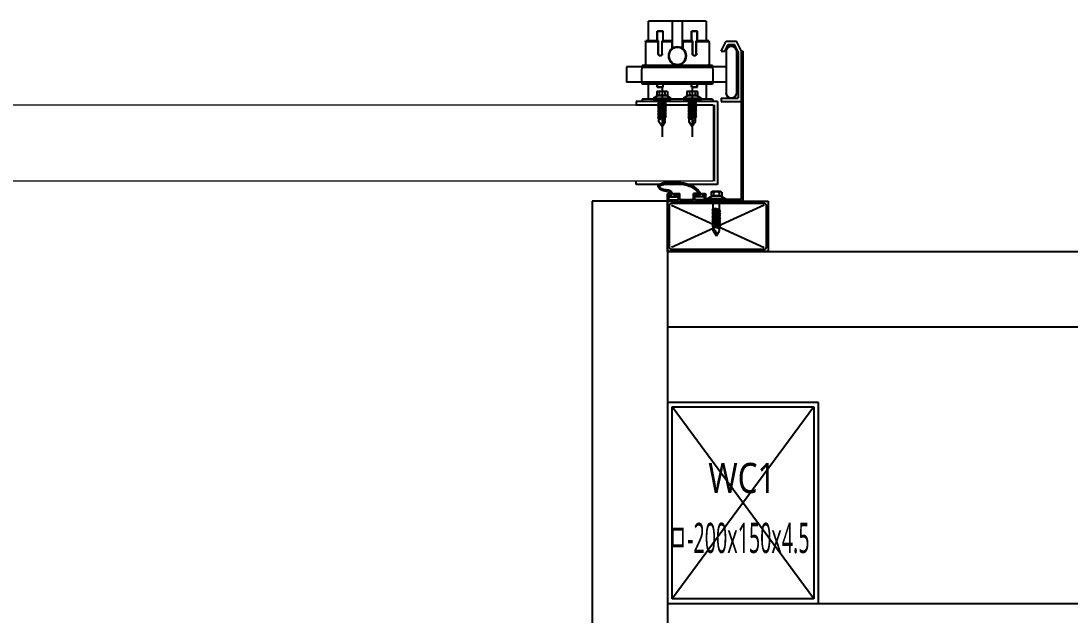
# Model space of a CAD drawing. Header units: millimetres. Extents: x -26983 to 60590, y 825 to 42375.
# Drawn here: x 57932.92 to 57953.31, y 17689.31 to 17700.87 of the extents above; entities that cross this region are included whole.
import ezdxf
from ezdxf.enums import TextEntityAlignment as Align

# ---------------------------------------------------------------- set-up
doc = ezdxf.new("R2010")
doc.units = ezdxf.units.MM
doc.header["$LTSCALE"] = 100
doc.header["$MEASUREMENT"] = 0
doc.header["$PDSIZE"] = -10
doc.layers.get('0').update_dxf_attribs({"linetype": 'CONTINUOUS'})
doc.layers.get('Defpoints').update_dxf_attribs({"color": 171, "linetype": 'CONTINUOUS'})
for name, color, linetype in [('ELE9', 9, 'CONTINUOUS'), ('FIN(패널-T75 글라스울)', 6, 'CONTINUOUS'), ('h COLUMN', 252, 'CONTINUOUS'), ('OVERHEAD DOOR - 1', 4, 'CONTINUOUS'), ('OVERHEAD DOOR - ETC', 252, 'CONTINUOUS'), ('WC', 2, 'CONTINUOUS')]:
    doc.layers.add(name, color=color, linetype=linetype)
doc.styles.add('TE', font='malgun_0.ttf')

# ---------------------------------------------------------------- blocks, each defined once
blk = doc.blocks.new('*U206')
at = {"color": 0, "linetype": 'ByBlock'}
for p, q in [((100, 75), (-100, 75)), ((-100, 75), (-100, -75)), ((100, -75), (100, 75)), ((-95.5, 70.5), (95.5, 70.5)), ((-95.5, -70.5), (-95.5, 70.5)), ((95.5, 70.5), (95.5, -70.5)), ((95.5, -70.5), (-95.5, -70.5)), ((-100, -75), (100, -75))]:
    blk.add_line(p, q, dxfattribs=at)
at = {"layer": 'Defpoints'}
blk.add_point((0, 0), dxfattribs=at)
blk = doc.blocks.new('WC1')
at = {"layer": 'h COLUMN', "ltscale": 0.1}
for p, q in [((70.5, -95.5), (-70.5, 95.5)), ((70.5, 95.5), (-70.5, -95.5))]:
    blk.add_line(p, q, dxfattribs=at)
at = {"layer": 'h COLUMN', "ltscale": 0.1, "rotation": 90}
blk.add_blockref('*U206', (0, 0), dxfattribs=at)
at = {"layer": 'Defpoints', "style": 'TE'}
for s, width, p in [('WC1', 0.8, (-34.4, 24.8)), ('ㅁ-200x150x4.5', 0.5, (-74.3, -34.8))]:
    blk.add_text(s, height=30, dxfattribs=dict(at, width=width)).set_placement(p, align=Align.MIDDLE_LEFT)
blk = doc.blocks.new('지하2층 WC1 2 배치')
at = {"layer": 'WC'}
blk.add_blockref('WC1', (122500, -77700), dxfattribs=at)
blk = doc.blocks.new('A$Ca9da7916')
at = {"layer": 'OVERHEAD DOOR - ETC'}
h = blk.add_hatch(color=256, dxfattribs=at)
h.dxf.hatch_style = 1
edge = h.paths.add_edge_path()
edge.add_line((708.3, 6727.3), (708.3, 6729.3))
edge.add_spline(control_points=[(708.3, 6729.3), (708.8, 6729), (709.4, 6728.7), (709.8, 6728.3)], knot_values=[0, 0, 0, 0, 1.802776, 1.802776, 1.802776, 1.802776], degree=3, periodic=0)
edge.add_line((709.8, 6728.3), (710, 6728))
edge.add_line((710, 6728), (710.7, 6727.6))
edge.add_line((710.7, 6727.6), (711.1, 6726.7))
edge.add_line((711.1, 6726.7), (711.5, 6725.4))
edge.add_spline(control_points=[(711.5, 6725.4), (712, 6721.2), (712.6, 6716.3), (718.5, 6715.3), (720, 6719.6), (721.2, 6724.2), (721.6, 6732), (720.8, 6737.6), (720.2, 6741.1)], knot_values=[0, 0, 0, 0, 10.510022, 12.30215, 15.888405, 21.408051, 27.790202, 38.523805, 38.523805, 38.523805, 38.523805], degree=3, periodic=0)
edge.add_spline(control_points=[(720.2, 6741.1), (720.2, 6741.1), (719.6, 6744.3), (717.2, 6751.9), (711.5, 6756.9), (708.3, 6759.7)], knot_values=[81.368069, 81.368069, 81.368069, 81.368069, 81.427954, 91.382666, 103.911951, 103.911951, 103.911951, 103.911951], degree=3, periodic=0)
edge.add_line((708.3, 6759.7), (708.3, 6760.3))
edge.add_line((708.3, 6760.3), (706.3, 6760.3))
edge.add_line((706.3, 6760.3), (706.3, 6752.3))
edge.add_line((706.3, 6752.3), (708.3, 6752.3))
edge.add_line((708.3, 6752.3), (708.3, 6757.7))
edge.add_spline(control_points=[(708.3, 6757.7), (708.7, 6757.4), (709.1, 6757), (709.4, 6756.7)], knot_values=[101.110526, 101.110526, 101.110526, 101.110526, 102.614786, 102.614786, 102.614786, 102.614786], degree=3, periodic=0)
edge.add_line((709.4, 6756.7), (709.8, 6756.7))
edge.add_line((709.8, 6756.7), (709.8, 6756.4))
edge.add_spline(control_points=[(709.8, 6756.4), (709.9, 6756.3), (710, 6756.2), (711.3, 6755), (712.4, 6753.9), (713.9, 6752.1), (714.4, 6751.5), (715.2, 6750.3), (715.6, 6749.6), (716.8, 6747.4), (717.5, 6745.6), (718.3, 6742.9), (718.5, 6742), (718.7, 6741), (718.7, 6740.9), (718.8, 6740.8)], knot_values=[81.408921, 81.408921, 81.408921, 81.408921, 81.846453, 81.846453, 86.724969, 86.724969, 89.164228, 89.164228, 91.603486, 91.603486, 97.394899, 97.394899, 100.290605, 100.290605, 100.605478, 100.605478, 100.605478, 100.605478], degree=3, periodic=0)
edge.add_spline(control_points=[(718.8, 6740.8), (718.9, 6740), (719.1, 6739.3), (719.4, 6737.3), (719.5, 6736.1), (719.6, 6734.3), (719.7, 6733.7), (719.7, 6733.1)], knot_values=[72.981686, 72.981686, 72.981686, 72.981686, 75.56252, 75.56252, 79.405214, 79.405214, 81.408921, 81.408921, 81.408921, 81.408921], degree=3, periodic=0)
edge.add_spline(control_points=[(719.7, 6733.1), (719.8, 6732.3), (719.8, 6731.5), (719.9, 6730.6), (719.9, 6730.5), (719.9, 6730.4)], knot_values=[24.457688, 24.457688, 24.457688, 24.457688, 26.980257, 26.980257, 27.239597, 27.239597, 27.239597, 27.239597], degree=3, periodic=0)
edge.add_spline(control_points=[(719.9, 6730.4), (719.9, 6729.5), (719.9, 6728.6), (719.8, 6726.7), (719.7, 6725.7), (719.4, 6723.7), (719.2, 6722.8), (718.9, 6721.3), (718.7, 6720.8), (718.5, 6720), (718.4, 6719.8), (718.3, 6719.2), (718.2, 6719), (718, 6718.4), (717.9, 6718.2), (717.7, 6717.7), (717.6, 6717.5), (717.4, 6717.3), (717.3, 6717.2), (717.3, 6717.2), (717.3, 6717.2), (717.2, 6717.1), (717.2, 6717.1), (717.2, 6717.1), (717.1, 6717.1), (716.8, 6717.2), (716.7, 6717.2), (716.4, 6717.3), (716.3, 6717.3), (716, 6717.5), (715.9, 6717.6), (715.6, 6717.9), (715.4, 6718.2), (714.5, 6718.5), (714.4, 6719.1), (714, 6719.9), (713.6, 6720.6), (713.5, 6721.6), (713.4, 6722.2), (712.9, 6726)], knot_values=[0, 0, 0, 0, 2.699013, 2.699013, 5.918469, 5.918469, 9.137924, 9.137924, 10.747652, 10.747652, 11.552515, 11.552515, 12.357379, 12.357379, 13.187027, 13.187027, 14.016674, 14.016674, 14.846322, 14.846322, 15.271824, 15.271824, 15.697327, 15.697327, 16.368626, 16.368626, 17.039926, 17.039926, 17.711225, 17.711225, 18.939482, 18.939482, 20.167739, 20.167739, 21.883718, 21.883718, 23.599698, 23.599698, 24.457688, 24.457688, 24.457688, 24.457688], degree=3, periodic=0)
edge.add_spline(control_points=[(712.9, 6726), (712.8, 6726.5), (712.6, 6727.1), (712.1, 6728), (711.8, 6728.3), (711.4, 6728.8), (711.3, 6729), (711, 6729.3), (710.8, 6729.4), (710.3, 6729.8), (710, 6730), (709.5, 6730.3), (709.3, 6730.5), (708.3, 6731.3)], knot_values=[0, 0, 0, 0, 1.654202, 1.654202, 2.776859, 2.776859, 3.338188, 3.338188, 3.899517, 3.899517, 4.888564, 4.888564, 5.545615, 5.545615, 5.545615, 5.545615], degree=3, periodic=0)
edge.add_line((708.3, 6731.3), (708.3, 6735.3))
edge.add_line((708.3, 6735.3), (706.3, 6735.3))
edge.add_line((706.3, 6735.3), (706.3, 6727.3))
edge.add_line((706.3, 6727.3), (708.3, 6727.3))
at = {"layer": 'FIN(패널-T75 글라스울)'}
for p, q in [((302, 6725), (302, 7675)), ((577, 6725), (577, 7675)), ((652, 6725), (652, 7675)), ((702, 6725), (227, 6725)), ((702, 6725), (702, 6650)), ((702, 6650), (227, 6650))]:
    blk.add_line(p, q, dxfattribs=at)
at = {"layer": 'OVERHEAD DOOR - 1', "lineweight": 0}
for p, q in [((722, 6770.4), (722, 4229.6)), ((798, 6770.4), (722, 6770.4)), ((798, 4229.6), (798, 6770.4))]:
    blk.add_line(p, q, dxfattribs=at)
at = {"layer": 'OVERHEAD DOOR - ETC'}
for p, q in [((702, 6825), (652, 6825)), ((652, 6825), (652, 6725)), ((654, 6821), (654, 6729)), ((698, 6823), (656, 6823)), ((698, 6729), (656, 6821)), ((698, 6821), (656, 6729)), ((700, 6729), (700, 6821)), ((702, 6725), (702, 6825)), ((702, 6752), (702, 6800)), ((702, 6800), (851.2, 6800)), ((703.6, 6798.4), (851.2, 6798.4)), ((703.6, 6798.4), (703.6, 6761.5)), ((851.2, 6798.4), (766.9, 6798.4)), ((801.2, 6778.4), (801.2, 6798.4)), ((851.2, 6798.4), (851.2, 6800)), ((851.2, 6798.4), (861.2, 6793.4)), ((804.4, 6778.4), (804.4, 6795.2)), ((850.4, 6795.2), (804.4, 6795.2)), ((851.2, 6793.4), (809.5, 6793.4)), ((850.4, 6795.2), (858, 6791.4)), ((858, 6785.4), (858, 6791.4)), ((861.2, 6783.4), (861.2, 6793.4)), ((667.6, 6773.5), (672.4, 6776.7)), ((672.4, 6776.7), (675.8, 6776.7)), ((674.4, 6776.7), (676.2, 6772.4)), ((675.8, 6777.7), (675, 6776.7)), ((675.4, 6776.7), (675.8, 6777.7)), ((675.8, 6777.7), (679.2, 6769.4)), ((675.8, 6777.7), (679.2, 6769.4)), ((675.8, 6776.7), (675.8, 6777.7)), ((675.8, 6777.7), (676.6, 6776.7)), ((678.4, 6770.4), (675.8, 6776.7)), ((676.6, 6776.7), (677.7, 6776.7)), ((676.6, 6776.7), (679.2, 6770.4)), ((677.7, 6777.7), (676.9, 6776.7)), ((677.3, 6776.7), (677.7, 6777.7)), ((677.7, 6777.7), (681.1, 6769.4)), ((677.7, 6777.7), (681.1, 6769.4)), ((677.7, 6776.7), (677.7, 6777.7)), ((677.7, 6777.7), (678.5, 6776.7)), ((680.3, 6770.4), (677.7, 6776.7)), ((678.5, 6776.7), (679.5, 6776.7)), ((678.5, 6776.7), (681.1, 6770.4)), ((679.5, 6777.7), (678.7, 6776.7)), ((679.1, 6776.7), (679.5, 6777.7)), ((679.5, 6777.7), (682.9, 6769.4)), ((679.5, 6777.7), (682.9, 6769.4)), ((679.5, 6776.7), (679.5, 6777.7)), ((679.5, 6777.7), (680.3, 6776.7)), ((682.1, 6770.4), (679.5, 6776.7)), ((680.3, 6776.7), (681.3, 6776.7)), ((680.3, 6776.7), (682.9, 6770.4)), ((681.3, 6777.7), (680.5, 6776.7)), ((680.9, 6776.7), (681.3, 6777.7)), ((681.3, 6777.7), (684.7, 6769.4)), ((681.3, 6777.7), (684.7, 6769.4)), ((681.3, 6776.7), (681.3, 6777.7)), ((681.3, 6777.7), (682.1, 6776.7)), ((683.9, 6770.4), (681.3, 6776.7)), ((682.1, 6776.7), (683.2, 6776.7)), ((682.1, 6776.7), (684.7, 6770.4)), ((683.2, 6777.7), (682.4, 6776.7)), ((682.8, 6776.7), (683.2, 6777.7)), ((683.2, 6777.7), (686.6, 6769.4)), ((683.2, 6777.7), (686.6, 6769.4)), ((683.2, 6776.7), (683.2, 6777.7)), ((683.2, 6777.7), (684, 6776.7)), ((685.8, 6770.4), (683.2, 6776.7)), ((684, 6776.7), (685, 6776.7)), ((684, 6776.7), (686.6, 6770.4)), ((685, 6777.7), (684.2, 6776.7)), ((684.6, 6776.7), (685, 6777.7)), ((685, 6777.7), (688.4, 6769.4)), ((685, 6777.7), (688.4, 6769.4)), ((685, 6776.7), (685, 6777.7)), ((685, 6777.7), (685.8, 6776.7)), ((687.6, 6770.4), (685, 6776.7)), ((685.8, 6776.7), (686.8, 6776.7)), ((685.8, 6776.7), (688.4, 6770.4)), ((686.8, 6777.7), (686, 6776.7)), ((686.4, 6776.7), (686.8, 6777.7)), ((686.8, 6777.7), (690.2, 6769.4)), ((686.8, 6777.7), (690.2, 6769.4)), ((686.8, 6776.7), (686.8, 6777.7)), ((686.8, 6777.7), (687.6, 6776.7)), ((689.4, 6770.4), (686.8, 6776.7)), ((687.6, 6776.7), (688.7, 6776.7)), ((687.6, 6776.7), (690.2, 6770.4)), ((688.7, 6777.7), (687.9, 6776.7)), ((688.3, 6776.7), (688.7, 6777.7)), ((688.7, 6777.7), (692.1, 6769.4)), ((688.7, 6777.7), (692.1, 6769.4)), ((688.7, 6776.7), (688.7, 6777.7)), ((688.7, 6777.7), (689.5, 6776.7)), ((691.3, 6770.4), (688.7, 6776.7)), ((689.5, 6776.7), (690.5, 6776.7)), ((689.5, 6776.7), (692.1, 6770.4)), ((690.5, 6777.7), (689.7, 6776.7)), ((690.1, 6776.7), (690.5, 6777.7)), ((690.5, 6777.7), (693.9, 6769.4)), ((690.5, 6777.7), (693.9, 6769.4)), ((690.5, 6776.7), (690.5, 6777.7)), ((690.5, 6777.7), (691.3, 6776.7)), ((693.1, 6770.4), (690.5, 6776.7)), ((691.3, 6776.7), (692.3, 6776.7)), ((691.3, 6776.7), (693.9, 6770.4)), ((692.3, 6777.7), (691.5, 6776.7)), ((691.9, 6776.7), (692.3, 6777.7)), ((692.3, 6777.7), (694.7, 6771.7)), ((692.3, 6776.7), (692.3, 6777.7)), ((692.3, 6777.7), (693.1, 6776.7)), ((694.7, 6770.9), (692.3, 6776.7)), ((693.1, 6776.7), (702, 6776.7)), ((693.1, 6776.7), (694.7, 6772.8)), ((704.4, 6782.5), (703.6, 6782.5)), ((703.6, 6782.5), (703.6, 6764.5)), ((704.4, 6764.5), (704.4, 6782.5)), ((707.4, 6777.8), (704.4, 6782.5)), ((704.4, 6782.5), (704.4, 6764.5)), ((707.4, 6778.8), (707.4, 6768.3)), ((711.1, 6778.8), (707.4, 6778.8)), ((707.4, 6769.2), (707.4, 6777.8)), ((711.6, 6777.6), (711.6, 6769.4)), ((804.4, 6778.4), (801.2, 6778.4)), ((851.2, 6783.4), (809.5, 6783.4)), ((820.5, 6783.4), (820.5, 6773.6)), ((820.5, 6782.1), (820.5, 6769.4)), ((835.5, 6783.4), (835.5, 6773.6)), ((835.5, 6782.1), (835.5, 6769.4)), ((851.2, 6782), (858, 6785.4)), ((851.2, 6778.4), (861.2, 6783.4)), ((851.2, 6778.4), (851.2, 6782)), ((672.4, 6770.4), (667.6, 6773.5)), ((672.5, 6772.8), (667.6, 6773.5)), ((672.4, 6770.4), (676.6, 6770.4)), ((675, 6770.4), (672.5, 6772.8)), ((676.2, 6772.4), (675, 6770.4)), ((676.2, 6772.4), (677.4, 6769.4)), ((676.2, 6772.4), (677.4, 6769.4)), ((676.2, 6771.4), (676.2, 6772.4)), ((676.2, 6772.4), (677, 6771.4)), ((676.6, 6770.4), (676.2, 6771.4)), ((677.4, 6769.4), (676.6, 6770.4)), ((677, 6771.4), (677.4, 6770.4)), ((677.4, 6770.4), (678.4, 6770.4)), ((677.4, 6770.4), (677.4, 6769.4)), ((677.8, 6770.4), (677.4, 6769.4)), ((677.4, 6769.4), (678.2, 6770.4)), ((679.2, 6769.4), (678.4, 6770.4)), ((679.2, 6770.4), (680.3, 6770.4)), ((679.6, 6770.4), (679.2, 6769.4)), ((679.2, 6769.4), (680, 6770.4)), ((679.2, 6770.4), (679.2, 6769.4)), ((681.1, 6769.4), (680.3, 6770.4)), ((681.1, 6770.4), (682.1, 6770.4)), ((681.5, 6770.4), (681.1, 6769.4)), ((681.1, 6769.4), (681.9, 6770.4)), ((681.1, 6770.4), (681.1, 6769.4)), ((682.9, 6769.4), (682.1, 6770.4)), ((682.9, 6770.4), (683.9, 6770.4)), ((682.9, 6770.4), (682.9, 6769.4)), ((683.3, 6770.4), (682.9, 6769.4)), ((682.9, 6769.4), (683.7, 6770.4)), ((684.7, 6769.4), (683.9, 6770.4)), ((684.7, 6770.4), (685.8, 6770.4)), ((685.1, 6770.4), (684.7, 6769.4)), ((684.7, 6769.4), (685.5, 6770.4)), ((684.7, 6770.4), (684.7, 6769.4)), ((686.6, 6769.4), (685.8, 6770.4)), ((686.6, 6770.4), (687.6, 6770.4)), ((687, 6770.4), (686.6, 6769.4)), ((686.6, 6769.4), (687.4, 6770.4)), ((686.6, 6770.4), (686.6, 6769.4)), ((688.4, 6769.4), (687.6, 6770.4)), ((688.4, 6770.4), (689.4, 6770.4)), ((688.8, 6770.4), (688.4, 6769.4)), ((688.4, 6769.4), (689.2, 6770.4)), ((688.4, 6770.4), (688.4, 6769.4)), ((690.2, 6769.4), (689.4, 6770.4)), ((690.2, 6770.4), (691.3, 6770.4)), ((690.6, 6770.4), (690.2, 6769.4)), ((690.2, 6769.4), (691, 6770.4)), ((690.2, 6770.4), (690.2, 6769.4)), ((692.1, 6769.4), (691.3, 6770.4)), ((692.1, 6770.4), (693.1, 6770.4)), ((692.5, 6770.4), (692.1, 6769.4)), ((692.1, 6769.4), (692.9, 6770.4)), ((692.1, 6770.4), (692.1, 6769.4)), ((693.9, 6769.4), (693.1, 6770.4)), ((693.9, 6770.4), (702, 6770.4)), ((694.3, 6770.4), (693.9, 6769.4)), ((693.9, 6769.4), (694.7, 6770.4)), ((693.9, 6770.4), (693.9, 6769.4)), ((704.4, 6764.5), (707.4, 6769.2)), ((711.1, 6776.2), (707.4, 6776.2)), ((711.1, 6770.8), (707.4, 6770.8)), ((711.1, 6768.3), (707.4, 6768.3)), ((801.2, 6774.6), (718.8, 6774.6)), ((718.8, 6774.6), (718.8, 6693.8)), ((798, 6771.4), (722, 6771.4)), ((798, 6693.8), (798, 6770.4)), ((801.2, 6774.6), (801.2, 6693.8)), ((801.2, 6769.8), (801.2, 6699.8)), ((803.5, 6769.8), (801.2, 6769.8)), ((803.5, 6769.8), (803.5, 6699.8)), ((818.5, 6769.8), (818.5, 6699.8)), ((820.5, 6769.8), (820.5, 6699.8)), ((820.5, 6769.4), (820.5, 6699.8)), ((835, 6769.8), (835, 6699.8)), ((835.5, 6769.4), (835.5, 6699.8)), ((837, 6769.8), (837, 6699.8)), ((860.5, 6766.5), (838.4, 6766.5)), ((860.5, 6766.5), (860.5, 6753.6)), ((860.5, 6766.5), (861.5, 6766)), ((702, 6763), (708.8, 6763)), ((702, 6763), (702, 6762.6)), ((703.6, 6761.5), (702, 6761.5)), ((702, 6726.6), (702, 6761.4)), ((703.3, 6761.7), (708.3, 6761.7)), ((703.3, 6761.7), (703.3, 6752.1)), ((703.6, 6764.5), (704.4, 6764.5)), ((706.3, 6760.3), (706.3, 6752.3)), ((706.3, 6760.3), (708.3, 6760.3)), ((708.3, 6760.3), (706.3, 6760.3)), ((706.3, 6760.3), (706.3, 6752.3)), ((708.3, 6760.3), (706.3, 6760.3)), ((706.3, 6760.3), (706.3, 6752.3)), ((708.3, 6759.7), (708.3, 6761.7)), ((708.3, 6759.7), (708.3, 6760.3)), ((708.3, 6759.7), (708.3, 6760.3)), ((708.3, 6759.7), (708.3, 6760.3)), ((708.3, 6759.7), (709.8, 6759.7)), ((708.3, 6752.3), (708.3, 6757.7)), ((708.3, 6752.3), (708.3, 6757.7)), ((708.3, 6752.3), (708.3, 6757.7)), ((708.3, 6756.7), (708.3, 6752.1)), ((708.3, 6756.7), (709.8, 6756.7)), ((709.4, 6756.7), (709.8, 6756.7)), ((709.4, 6756.7), (709.8, 6756.7)), ((709.8, 6759.7), (709.8, 6762)), ((709.8, 6756.7), (709.8, 6750.8)), ((709.8, 6756.7), (709.8, 6756.4)), ((709.8, 6756.7), (709.8, 6756.4)), ((803.5, 6763.5), (804.5, 6763.5)), ((803.5, 6740.6), (803.5, 6758.6)), ((803.5, 6758.6), (804.3, 6758.6)), ((804.3, 6740.6), (804.3, 6758.6)), ((804.3, 6758.6), (807.3, 6753.9)), ((804.3, 6758.6), (804.3, 6740.6)), ((818.5, 6763.5), (804.5, 6763.5)), ((837, 6759.1), (837.4, 6765.7)), ((837.1, 6763.5), (837, 6763.5)), ((861.5, 6766), (861.5, 6753.6)), ((881.2, 6763.5), (861.5, 6763.5)), ((881.2, 6763.5), (881.2, 6706)), ((703.3, 6752.1), (708.3, 6752.1)), ((703.3, 6749.8), (703.3, 6744.5)), ((704.3, 6750.8), (709.8, 6750.8)), ((706.3, 6752.3), (708.3, 6752.3)), ((706.3, 6752.3), (708.3, 6752.3)), ((706.3, 6752.3), (708.3, 6752.3)), ((816.5, 6749.6), (766.1, 6749.6)), ((781.1, 6752.7), (776.3, 6749.6)), ((781.3, 6750.3), (776.3, 6749.6)), ((776.3, 6749.6), (781.1, 6746.4)), ((781.1, 6752.7), (785.4, 6752.7)), ((781.1, 6746.4), (784.6, 6746.4)), ((783.8, 6752.7), (781.3, 6750.3)), ((783.2, 6746.4), (785, 6750.7)), ((785, 6750.7), (783.8, 6752.7)), ((784.6, 6745.4), (783.8, 6746.4)), ((784.2, 6746.4), (784.6, 6745.4)), ((784.6, 6745.4), (788, 6753.7)), ((784.6, 6745.4), (788, 6753.7)), ((787.2, 6752.7), (784.6, 6746.4)), ((784.6, 6746.4), (784.6, 6745.4)), ((784.6, 6745.4), (785.4, 6746.4)), ((785, 6750.7), (786.2, 6753.7)), ((785, 6750.7), (786.2, 6753.7)), ((785.4, 6752.7), (785, 6751.7)), ((785, 6751.7), (785, 6750.7)), ((785, 6750.7), (785.8, 6751.7)), ((786.2, 6753.7), (785.4, 6752.7)), ((785.4, 6746.4), (788, 6752.7)), ((785.4, 6746.4), (786.4, 6746.4)), ((786.4, 6745.4), (785.6, 6746.4)), ((785.8, 6751.7), (786.2, 6752.7)), ((786, 6746.4), (786.4, 6745.4)), ((786.6, 6752.7), (786.2, 6753.7)), ((786.2, 6753.7), (787, 6752.7)), ((786.2, 6752.7), (786.2, 6753.7)), ((786.2, 6752.7), (787.2, 6752.7)), ((786.4, 6745.4), (789.9, 6753.7)), ((786.4, 6745.4), (789.9, 6753.7)), ((789.1, 6752.7), (786.4, 6746.4)), ((786.4, 6746.4), (786.4, 6745.4)), ((786.4, 6745.4), (787.2, 6746.4)), ((788, 6753.7), (787.2, 6752.7)), ((787.2, 6746.4), (789.9, 6752.7)), ((787.2, 6746.4), (788.3, 6746.4)), ((788.3, 6745.4), (787.5, 6746.4)), ((787.9, 6746.4), (788.3, 6745.4)), ((788.4, 6752.7), (788, 6753.7)), ((788, 6753.7), (788.8, 6752.7)), ((788, 6752.7), (788, 6753.7)), ((788, 6752.7), (789.1, 6752.7)), ((788.3, 6745.4), (791.7, 6753.7)), ((788.3, 6745.4), (791.7, 6753.7)), ((790.9, 6752.7), (788.3, 6746.4)), ((788.3, 6746.4), (788.3, 6745.4)), ((788.3, 6745.4), (789.1, 6746.4)), ((789.9, 6753.7), (789.1, 6752.7)), ((789.1, 6746.4), (791.7, 6752.7)), ((789.1, 6746.4), (790.1, 6746.4)), ((790.1, 6745.4), (789.3, 6746.4)), ((789.7, 6746.4), (790.1, 6745.4)), ((790.3, 6752.7), (789.9, 6753.7)), ((789.9, 6753.7), (790.7, 6752.7)), ((789.9, 6752.7), (789.9, 6753.7)), ((789.9, 6752.7), (790.9, 6752.7)), ((790.1, 6745.4), (793.5, 6753.7)), ((790.1, 6745.4), (793.5, 6753.7)), ((792.7, 6752.7), (790.1, 6746.4)), ((790.1, 6746.4), (790.1, 6745.4)), ((790.1, 6745.4), (790.9, 6746.4)), ((791.7, 6753.7), (790.9, 6752.7)), ((790.9, 6746.4), (793.5, 6752.7)), ((790.9, 6746.4), (791.9, 6746.4)), ((791.9, 6745.4), (791.1, 6746.4)), ((791.5, 6746.4), (791.9, 6745.4)), ((792.1, 6752.7), (791.7, 6753.7)), ((791.7, 6753.7), (792.5, 6752.7)), ((791.7, 6752.7), (791.7, 6753.7)), ((791.7, 6752.7), (792.7, 6752.7)), ((791.9, 6745.4), (795.4, 6753.7)), ((791.9, 6745.4), (795.4, 6753.7)), ((794.6, 6752.7), (791.9, 6746.4)), ((791.9, 6746.4), (791.9, 6745.4)), ((791.9, 6745.4), (792.7, 6746.4)), ((793.5, 6753.7), (792.7, 6752.7)), ((792.7, 6746.4), (795.4, 6752.7)), ((792.7, 6746.4), (793.8, 6746.4)), ((793.8, 6745.4), (793, 6746.4)), ((793.4, 6746.4), (793.8, 6745.4)), ((793.9, 6752.7), (793.5, 6753.7)), ((793.5, 6753.7), (794.3, 6752.7)), ((793.5, 6752.7), (793.5, 6753.7)), ((793.5, 6752.7), (794.6, 6752.7)), ((793.8, 6745.4), (797.2, 6753.7)), ((793.8, 6745.4), (797.2, 6753.7)), ((796.4, 6752.7), (793.8, 6746.4)), ((793.8, 6746.4), (793.8, 6745.4)), ((793.8, 6745.4), (794.6, 6746.4)), ((795.4, 6753.7), (794.6, 6752.7)), ((794.6, 6746.4), (797.2, 6752.7)), ((794.6, 6746.4), (795.6, 6746.4)), ((795.6, 6745.4), (794.8, 6746.4)), ((795.2, 6746.4), (795.6, 6745.4)), ((795.8, 6752.7), (795.4, 6753.7)), ((795.4, 6753.7), (796.2, 6752.7)), ((795.4, 6752.7), (795.4, 6753.7)), ((795.4, 6752.7), (796.4, 6752.7)), ((795.6, 6745.4), (799, 6753.7)), ((795.6, 6745.4), (799, 6753.7)), ((798.2, 6752.7), (795.6, 6746.4)), ((795.6, 6746.4), (795.6, 6745.4)), ((795.6, 6745.4), (796.4, 6746.4)), ((797.2, 6753.7), (796.4, 6752.7)), ((796.4, 6746.4), (799, 6752.7)), ((796.4, 6746.4), (797.4, 6746.4)), ((797.4, 6745.4), (796.6, 6746.4)), ((797, 6746.4), (797.4, 6745.4)), ((797.6, 6752.7), (797.2, 6753.7)), ((797.2, 6753.7), (798, 6752.7)), ((797.2, 6752.7), (797.2, 6753.7)), ((797.2, 6752.7), (798.2, 6752.7)), ((797.4, 6745.4), (800.9, 6753.7)), ((797.4, 6745.4), (800.9, 6753.7)), ((800, 6752.7), (797.4, 6746.4)), ((797.4, 6746.4), (797.4, 6745.4)), ((797.4, 6745.4), (798.2, 6746.4)), ((799, 6753.7), (798.2, 6752.7)), ((798.2, 6746.4), (800.9, 6752.7)), ((798.2, 6746.4), (799.3, 6746.4)), ((799.3, 6745.4), (798.5, 6746.4)), ((798.9, 6746.4), (799.3, 6745.4)), ((799.4, 6752.7), (799, 6753.7)), ((799, 6753.7), (799.8, 6752.7)), ((799, 6752.7), (799, 6753.7)), ((799, 6752.7), (800, 6752.7)), ((799.3, 6745.4), (802.7, 6753.7)), ((799.3, 6745.4), (802.7, 6753.7)), ((801.9, 6752.7), (799.3, 6746.4)), ((799.3, 6746.4), (799.3, 6745.4)), ((799.3, 6745.4), (800.1, 6746.4)), ((800.9, 6753.7), (800, 6752.7)), ((800.1, 6746.4), (802.7, 6752.7)), ((800.1, 6746.4), (801.1, 6746.4)), ((801.1, 6745.4), (800.3, 6746.4)), ((800.7, 6746.4), (801.1, 6745.4)), ((801.3, 6752.7), (800.9, 6753.7)), ((800.9, 6753.7), (801.7, 6752.7)), ((800.9, 6752.7), (800.9, 6753.7)), ((800.9, 6752.7), (801.9, 6752.7)), ((803.5, 6752.2), (801.1, 6746.4)), ((801.1, 6745.4), (803.5, 6751.3)), ((801.1, 6746.4), (801.1, 6745.4)), ((801.1, 6745.4), (801.9, 6746.4)), ((802.7, 6753.7), (801.9, 6752.7)), ((801.9, 6746.4), (803.5, 6750.2)), ((801.9, 6746.4), (803.5, 6746.4)), ((803.1, 6752.7), (802.7, 6753.7)), ((802.7, 6753.7), (803.5, 6752.7)), ((802.7, 6752.7), (802.7, 6753.7)), ((802.7, 6752.7), (803.5, 6752.7)), ((807.3, 6745.3), (804.3, 6740.6)), ((811, 6754.8), (807.3, 6754.8)), ((807.3, 6744.3), (807.3, 6754.8)), ((807.3, 6753.9), (807.3, 6745.3)), ((811, 6752.3), (807.3, 6752.3)), ((811, 6746.8), (807.3, 6746.8)), ((811.5, 6745.5), (811.5, 6753.6)), ((815.5, 6748.8), (815.5, 6754.8)), ((815.5, 6754.8), (818.5, 6754.8)), ((815.5, 6748.8), (818.5, 6748.8)), ((815.8, 6749), (815.8, 6754.5)), ((815.8, 6754.5), (818.5, 6754.5)), ((815.8, 6749), (818.5, 6749)), ((848.5, 6753.8), (861.5, 6753.8)), ((848.5, 6753.6), (861.5, 6753.6)), ((848.5, 6750), (861.5, 6750)), ((848.5, 6749.8), (861.5, 6749.8)), ((860.5, 6750), (860.5, 6740.3)), ((861.5, 6754.8), (871.2, 6754.8)), ((861.5, 6754.5), (871, 6754.5)), ((861.5, 6750), (861.5, 6740.3)), ((861.5, 6749), (871, 6749)), ((861.5, 6748.8), (871.2, 6748.8)), ((871, 6754.5), (871, 6749)), ((871.2, 6748.8), (871.2, 6754.8)), ((703.3, 6744.5), (703, 6744)), ((703, 6744), (703.3, 6743.5)), ((703.3, 6743.5), (703.3, 6738.2)), ((703.3, 6735.9), (708.3, 6735.9)), ((703.3, 6726.3), (703.3, 6735.9)), ((704.3, 6737.2), (709.8, 6737.2)), ((706.3, 6727.3), (706.3, 6735.3)), ((706.3, 6735.3), (708.3, 6735.3)), ((706.3, 6735.3), (706.3, 6727.3)), ((708.3, 6735.3), (706.3, 6735.3)), ((706.3, 6735.3), (706.3, 6727.3)), ((708.3, 6735.3), (706.3, 6735.3)), ((708.3, 6731.3), (708.3, 6735.9)), ((708.3, 6735.3), (708.3, 6731.3)), ((708.3, 6731.3), (708.3, 6735.3)), ((708.3, 6731.3), (708.3, 6735.3)), ((709.8, 6731.3), (709.8, 6737.2)), ((804.3, 6740.6), (803.5, 6740.6)), ((811, 6744.3), (807.3, 6744.3)), ((861.5, 6740.3), (853.6, 6740.3)), ((854, 6739.8), (880.2, 6739.8)), ((881.2, 6738.8), (881.2, 6730.8)), ((652, 6725), (702, 6725)), ((656, 6727), (698, 6727)), ((702, 6725), (702, 6725.4)), ((702, 6725), (708.8, 6725)), ((703.3, 6726.3), (708.3, 6726.3)), ((706.3, 6727.3), (708.3, 6727.3)), ((706.3, 6727.3), (708.3, 6727.3)), ((706.3, 6727.3), (708.3, 6727.3)), ((708.3, 6731.3), (709.8, 6731.3)), ((708.3, 6729.3), (708.3, 6727.3)), ((708.3, 6727.3), (708.3, 6729.3)), ((708.3, 6727.3), (708.3, 6729.3)), ((708.3, 6728.3), (708.3, 6726.3)), ((708.3, 6728.3), (709.8, 6728.3)), ((709.8, 6728.3), (709.8, 6726)), ((710, 6728), (709.8, 6728.3)), ((710.7, 6727.6), (710, 6728)), ((711.1, 6726.7), (710.7, 6727.6)), ((711.5, 6725.4), (711.1, 6726.7)), ((803.5, 6710.6), (803.5, 6728.6)), ((803.5, 6728.6), (804.3, 6728.6)), ((804.3, 6710.6), (804.3, 6728.6)), ((804.3, 6728.6), (807.3, 6723.9)), ((804.3, 6728.6), (804.3, 6710.6)), ((811, 6724.8), (807.3, 6724.8)), ((807.3, 6714.3), (807.3, 6724.8)), ((861.5, 6729.3), (853.6, 6729.3)), ((854, 6729.8), (880.2, 6729.8)), ((860.5, 6729.3), (860.5, 6719.6)), ((861.5, 6729.3), (861.5, 6719.6)), ((816.5, 6719.6), (766.1, 6719.6)), ((781.1, 6722.7), (776.3, 6719.6)), ((781.3, 6720.3), (776.3, 6719.6)), ((776.3, 6719.6), (781.1, 6716.4)), ((781.1, 6722.7), (785.4, 6722.7)), ((781.1, 6716.4), (784.6, 6716.4)), ((783.8, 6722.7), (781.3, 6720.3)), ((783.2, 6716.4), (785, 6720.7)), ((785, 6720.7), (783.8, 6722.7)), ((784.6, 6715.4), (783.8, 6716.4)), ((784.2, 6716.4), (784.6, 6715.4)), ((784.6, 6715.4), (788, 6723.7)), ((784.6, 6715.4), (788, 6723.7)), ((787.2, 6722.7), (784.6, 6716.4)), ((784.6, 6716.4), (784.6, 6715.4)), ((784.6, 6715.4), (785.4, 6716.4)), ((785, 6720.7), (786.2, 6723.7)), ((785, 6720.7), (786.2, 6723.7)), ((785.4, 6722.7), (785, 6721.7)), ((785, 6721.7), (785, 6720.7)), ((785, 6720.7), (785.8, 6721.7)), ((786.2, 6723.7), (785.4, 6722.7)), ((785.4, 6716.4), (788, 6722.7)), ((785.4, 6716.4), (786.4, 6716.4)), ((786.4, 6715.4), (785.6, 6716.4)), ((785.8, 6721.7), (786.2, 6722.7)), ((786, 6716.4), (786.4, 6715.4)), ((786.6, 6722.7), (786.2, 6723.7)), ((786.2, 6723.7), (787, 6722.7)), ((786.2, 6722.7), (786.2, 6723.7)), ((786.2, 6722.7), (787.2, 6722.7)), ((786.4, 6715.4), (789.9, 6723.7)), ((786.4, 6715.4), (789.9, 6723.7)), ((789.1, 6722.7), (786.4, 6716.4)), ((786.4, 6716.4), (786.4, 6715.4)), ((786.4, 6715.4), (787.2, 6716.4)), ((788, 6723.7), (787.2, 6722.7)), ((787.2, 6716.4), (789.9, 6722.7)), ((787.2, 6716.4), (788.3, 6716.4)), ((788.3, 6715.4), (787.5, 6716.4)), ((787.9, 6716.4), (788.3, 6715.4)), ((788.4, 6722.7), (788, 6723.7)), ((788, 6723.7), (788.8, 6722.7)), ((788, 6722.7), (788, 6723.7)), ((788, 6722.7), (789.1, 6722.7)), ((788.3, 6715.4), (791.7, 6723.7)), ((788.3, 6715.4), (791.7, 6723.7)), ((790.9, 6722.7), (788.3, 6716.4)), ((788.3, 6716.4), (788.3, 6715.4)), ((788.3, 6715.4), (789.1, 6716.4)), ((789.9, 6723.7), (789.1, 6722.7)), ((789.1, 6716.4), (791.7, 6722.7)), ((789.1, 6716.4), (790.1, 6716.4)), ((790.1, 6715.4), (789.3, 6716.4)), ((789.7, 6716.4), (790.1, 6715.4)), ((790.3, 6722.7), (789.9, 6723.7)), ((789.9, 6723.7), (790.7, 6722.7)), ((789.9, 6722.7), (789.9, 6723.7)), ((789.9, 6722.7), (790.9, 6722.7)), ((790.1, 6715.4), (793.5, 6723.7)), ((790.1, 6715.4), (793.5, 6723.7)), ((792.7, 6722.7), (790.1, 6716.4)), ((790.1, 6716.4), (790.1, 6715.4)), ((790.1, 6715.4), (790.9, 6716.4)), ((791.7, 6723.7), (790.9, 6722.7)), ((790.9, 6716.4), (793.5, 6722.7)), ((790.9, 6716.4), (791.9, 6716.4)), ((791.9, 6715.4), (791.1, 6716.4)), ((791.5, 6716.4), (791.9, 6715.4)), ((792.1, 6722.7), (791.7, 6723.7)), ((791.7, 6723.7), (792.5, 6722.7)), ((791.7, 6722.7), (791.7, 6723.7)), ((791.7, 6722.7), (792.7, 6722.7)), ((791.9, 6715.4), (795.4, 6723.7)), ((791.9, 6715.4), (795.4, 6723.7)), ((794.6, 6722.7), (791.9, 6716.4)), ((791.9, 6716.4), (791.9, 6715.4)), ((791.9, 6715.4), (792.7, 6716.4)), ((793.5, 6723.7), (792.7, 6722.7)), ((792.7, 6716.4), (795.4, 6722.7)), ((792.7, 6716.4), (793.8, 6716.4)), ((793.8, 6715.4), (793, 6716.4)), ((793.4, 6716.4), (793.8, 6715.4)), ((793.9, 6722.7), (793.5, 6723.7)), ((793.5, 6723.7), (794.3, 6722.7)), ((793.5, 6722.7), (793.5, 6723.7)), ((793.5, 6722.7), (794.6, 6722.7)), ((793.8, 6715.4), (797.2, 6723.7)), ((793.8, 6715.4), (797.2, 6723.7)), ((796.4, 6722.7), (793.8, 6716.4)), ((793.8, 6716.4), (793.8, 6715.4)), ((793.8, 6715.4), (794.6, 6716.4)), ((795.4, 6723.7), (794.6, 6722.7)), ((794.6, 6716.4), (797.2, 6722.7)), ((794.6, 6716.4), (795.6, 6716.4)), ((795.6, 6715.4), (794.8, 6716.4)), ((795.2, 6716.4), (795.6, 6715.4)), ((795.8, 6722.7), (795.4, 6723.7)), ((795.4, 6723.7), (796.2, 6722.7)), ((795.4, 6722.7), (795.4, 6723.7)), ((795.4, 6722.7), (796.4, 6722.7)), ((795.6, 6715.4), (799, 6723.7)), ((795.6, 6715.4), (799, 6723.7)), ((798.2, 6722.7), (795.6, 6716.4)), ((795.6, 6716.4), (795.6, 6715.4)), ((795.6, 6715.4), (796.4, 6716.4)), ((797.2, 6723.7), (796.4, 6722.7)), ((796.4, 6716.4), (799, 6722.7)), ((796.4, 6716.4), (797.4, 6716.4)), ((797.4, 6715.4), (796.6, 6716.4)), ((797, 6716.4), (797.4, 6715.4)), ((797.6, 6722.7), (797.2, 6723.7)), ((797.2, 6723.7), (798, 6722.7)), ((797.2, 6722.7), (797.2, 6723.7)), ((797.2, 6722.7), (798.2, 6722.7)), ((797.4, 6715.4), (800.9, 6723.7)), ((797.4, 6715.4), (800.9, 6723.7)), ((800, 6722.7), (797.4, 6716.4)), ((797.4, 6716.4), (797.4, 6715.4)), ((797.4, 6715.4), (798.2, 6716.4)), ((799, 6723.7), (798.2, 6722.7)), ((798.2, 6716.4), (800.9, 6722.7)), ((798.2, 6716.4), (799.3, 6716.4)), ((799.3, 6715.4), (798.5, 6716.4)), ((798.9, 6716.4), (799.3, 6715.4)), ((799.4, 6722.7), (799, 6723.7)), ((799, 6723.7), (799.8, 6722.7)), ((799, 6722.7), (799, 6723.7)), ((799, 6722.7), (800, 6722.7)), ((799.3, 6715.4), (802.7, 6723.7)), ((799.3, 6715.4), (802.7, 6723.7)), ((801.9, 6722.7), (799.3, 6716.4)), ((799.3, 6716.4), (799.3, 6715.4)), ((799.3, 6715.4), (800.1, 6716.4)), ((800.9, 6723.7), (800, 6722.7)), ((800.1, 6716.4), (802.7, 6722.7)), ((800.1, 6716.4), (801.1, 6716.4)), ((801.1, 6715.4), (800.3, 6716.4)), ((800.7, 6716.4), (801.1, 6715.4)), ((801.3, 6722.7), (800.9, 6723.7)), ((800.9, 6723.7), (801.7, 6722.7)), ((800.9, 6722.7), (800.9, 6723.7)), ((800.9, 6722.7), (801.9, 6722.7)), ((803.5, 6722.2), (801.1, 6716.4)), ((801.1, 6715.4), (803.5, 6721.3)), ((801.1, 6716.4), (801.1, 6715.4)), ((801.1, 6715.4), (801.9, 6716.4)), ((802.7, 6723.7), (801.9, 6722.7)), ((801.9, 6716.4), (803.5, 6720.2)), ((801.9, 6716.4), (803.5, 6716.4)), ((803.1, 6722.7), (802.7, 6723.7)), ((802.7, 6723.7), (803.5, 6722.7)), ((802.7, 6722.7), (802.7, 6723.7)), ((802.7, 6722.7), (803.5, 6722.7)), ((807.3, 6715.3), (804.3, 6710.6)), ((807.3, 6723.9), (807.3, 6715.3)), ((811, 6722.3), (807.3, 6722.3)), ((811, 6716.8), (807.3, 6716.8)), ((811, 6714.3), (807.3, 6714.3)), ((811.5, 6715.5), (811.5, 6723.6)), ((815.5, 6714.8), (815.5, 6720.8)), ((815.5, 6720.8), (818.5, 6720.8)), ((815.5, 6714.8), (818.5, 6714.8)), ((815.8, 6715), (815.8, 6720.5)), ((815.8, 6720.5), (818.5, 6720.5)), ((815.8, 6715), (818.5, 6715)), ((848.5, 6719.8), (861.5, 6719.8)), ((848.5, 6719.6), (861.5, 6719.6)), ((848.5, 6716), (861.5, 6716)), ((848.5, 6715.8), (861.5, 6715.8)), ((860.5, 6716), (860.5, 6703)), ((861.5, 6720.8), (871.2, 6720.8)), ((861.5, 6720.5), (871, 6720.5)), ((861.5, 6716), (861.5, 6703.5)), ((861.5, 6715), (871, 6715)), ((861.5, 6714.8), (871.2, 6714.8)), ((871, 6720.5), (871, 6715)), ((871.2, 6714.8), (871.2, 6720.8)), ((804.3, 6710.6), (803.5, 6710.6)), ((803.5, 6706), (818.5, 6706)), ((803.5, 6706), (804.5, 6706)), ((837, 6710.4), (837.4, 6703.8)), ((837.1, 6706), (837, 6706)), ((861.5, 6706), (881.2, 6706)), ((718.8, 6693.8), (722, 6693.8)), ((801.2, 6693.8), (798, 6693.8)), ((803.5, 6699.8), (801.2, 6699.8)), ((820.5, 6699.8), (820.5, 6684.1)), ((835.5, 6699.8), (835.5, 6684.1)), ((860.5, 6703), (838.4, 6703)), ((860.5, 6703), (861.5, 6703.5)), ((835.5, 6684.1), (820.5, 6684.1))]:
    blk.add_line(p, q, dxfattribs=at)
for radius in [9, 8.5]:
    blk.add_circle((846.5, 6734.8), radius, dxfattribs=at)
for centre, radius, start, end in [((656, 6821), 2, 90, 180), ((698, 6821), 2, 0, 90), ((809.5, 6788.4), 5, 90, 270), ((851.2, 6788.4), 5, 270, 90), ((709.7, 6777.5), 1.86, 316.9662, 43.0338), ((704, 6773.5), 7.61, 339.1195, 20.8805), ((709.7, 6769.5), 1.86, 316.9662, 43.0338), ((827.8, 6635.3), 134.7, 86.0638, 93.9362), ((838.4, 6765.5), 1, 90, 165.9031), ((702.4, 6762), 0.671, 123.5584, 236.4416), ((708.8, 6762), 1, 0, 90), ((704.3, 6749.8), 1, 90, 180), ((809.6, 6753.5), 1.86, 316.9662, 43.0338), ((803.9, 6749.6), 7.61, 339.1195, 20.8805), ((809.6, 6745.6), 1.86, 316.9662, 43.0338), ((848.5, 6751.8), 2, 90, 180), ((848.5, 6751.8), 2, 180, 270), ((848.5, 6751.8), 1.8, 90, 180), ((848.5, 6751.8), 1.8, 180, 270), ((704.3, 6738.2), 1, 180, 270), ((880.2, 6738.8), 1, 0, 90), ((656, 6729), 2, 180, 270), ((698, 6729), 2, 270, 0), ((702.4, 6726), 0.671, 123.5584, 236.4416), ((708.8, 6726), 1, 270, 0), ((809.6, 6723.5), 1.86, 316.9662, 43.0338), ((880.2, 6730.8), 1, 270, 0), ((803.9, 6719.6), 7.61, 339.1195, 20.8805), ((809.6, 6715.6), 1.86, 316.9662, 43.0338), ((848.5, 6717.8), 2, 90, 180), ((848.5, 6717.8), 2, 180, 270), ((848.5, 6717.8), 1.8, 90, 180), ((848.5, 6717.8), 1.8, 180, 270), ((838.4, 6704), 1, 194.0969, 270), ((827.8, 6834.2), 134.7, 266.0638, 273.9362)]:
    blk.add_arc(centre, radius, start, end, dxfattribs=at)
for points, knots in [([(720.2, 6741.1), (720.2, 6741.1), (719.6, 6744.3), (717.2, 6751.9), (711.5, 6756.9), (708.3, 6759.7)], [81.368069, 81.368069, 81.368069, 81.368069, 81.427954, 91.382666, 103.911951, 103.911951, 103.911951, 103.911951]), ([(720.2, 6741.1), (720.2, 6741.1), (719.6, 6744.3), (717.2, 6751.9), (711.5, 6756.9), (708.3, 6759.7)], [81.368069, 81.368069, 81.368069, 81.368069, 81.427954, 91.382666, 103.911951, 103.911951, 103.911951, 103.911951]), ([(719.9, 6730.4), (719.8, 6731.9), (719.7, 6733.4), (719.5, 6736.1), (719.4, 6737.3), (719, 6739.4), (718.9, 6740.2), (718.5, 6742), (718.3, 6742.9), (717.5, 6745.6), (716.8, 6747.4), (715.6, 6749.6), (715.2, 6750.3), (714.4, 6751.5), (713.9, 6752.1), (712.4, 6753.9), (711.3, 6755), (710, 6756.2), (709.9, 6756.3), (709.8, 6756.4)], [70.088544, 70.088544, 70.088544, 70.088544, 74.985393, 74.985393, 78.828087, 78.828087, 81.723794, 81.723794, 84.6195, 84.6195, 90.410913, 90.410913, 92.850171, 92.850171, 95.28943, 95.28943, 100.167946, 100.167946, 100.605478, 100.605478, 100.605478, 100.605478]), ([(712.9, 6726), (713.4, 6722.2), (713.5, 6721.6), (713.6, 6720.6), (714, 6719.9), (714.4, 6719.1), (714.5, 6718.5), (715.4, 6718.2), (715.6, 6717.9), (715.9, 6717.6), (716, 6717.5), (716.3, 6717.3), (716.4, 6717.3), (716.7, 6717.2), (716.8, 6717.2), (717.1, 6717.1), (717.2, 6717.1), (717.2, 6717.1), (717.2, 6717.1), (717.3, 6717.2), (717.3, 6717.2), (717.3, 6717.2), (717.4, 6717.3), (717.6, 6717.5), (717.7, 6717.7), (717.9, 6718.2), (718, 6718.4), (718.2, 6719), (718.3, 6719.2), (718.4, 6719.8), (718.5, 6720), (718.7, 6720.8), (718.9, 6721.3), (719.2, 6722.8), (719.4, 6723.7), (719.7, 6725.7), (719.8, 6726.7), (719.9, 6728.7), (719.9, 6729.7), (719.8, 6731.6), (719.8, 6732.6), (719.5, 6735.4), (719.3, 6737.4), (718.9, 6739.8), (718.8, 6740.4), (718.7, 6740.9)], [0, 0, 0, 0, 0.85799, 0.85799, 2.573969, 2.573969, 4.289949, 4.289949, 5.518206, 5.518206, 6.746463, 6.746463, 7.417762, 7.417762, 8.089062, 8.089062, 8.760361, 8.760361, 9.185864, 9.185864, 9.611366, 9.611366, 10.441014, 10.441014, 11.270661, 11.270661, 12.100309, 12.100309, 12.905173, 12.905173, 13.710036, 13.710036, 15.319764, 15.319764, 18.539219, 18.539219, 21.758675, 21.758675, 24.717028, 24.717028, 27.675381, 27.675381, 33.592087, 33.592087, 35.205692, 35.205692, 35.205692, 35.205692]), ([(708.3, 6731.3), (709.3, 6730.5), (709.5, 6730.3), (710, 6730), (710.3, 6729.8), (710.8, 6729.4), (711, 6729.3), (711.3, 6729), (711.4, 6728.8), (711.8, 6728.3), (712.1, 6728), (712.6, 6727.1), (712.8, 6726.5), (712.9, 6726)], [0, 0, 0, 0, 0.65705, 0.65705, 1.646098, 1.646098, 2.207426, 2.207426, 2.768755, 2.768755, 3.891413, 3.891413, 5.545615, 5.545615, 5.545615, 5.545615])]:
    blk.add_open_spline(points, degree=3, knots=knots, dxfattribs=at)
for points in [[(709.4, 6756.7), (709.1, 6757), (708.7, 6757.4), (708.3, 6757.7)], [(709.4, 6756.7), (709.1, 6757), (708.7, 6757.4), (708.3, 6757.7)], [(708.3, 6729.3), (708.8, 6729), (709.4, 6728.7), (709.8, 6728.3)], [(708.3, 6729.3), (708.8, 6729), (709.4, 6728.7), (709.8, 6728.3)]]:
    blk.add_open_spline(points, degree=3, dxfattribs=at)
blk.add_spline([(711.5, 6725.4), (715.9, 6715.9), (717.7, 6715.7), (719.7, 6718.7), (721, 6724.1), (721.4, 6730.4), (720.2, 6741.1)], degree=3, dxfattribs=at)
blk = doc.blocks.new('B2FF')
at = {"layer": 'ELE9', "color": 253, "ltscale": 0.1, "xscale": -1, "rotation": 270}
blk.add_blockref('A$Ca9da7916', (37240924.7, 564844.3), dxfattribs=at)
at = {"layer": 'ELE9', "color": 253}
blk.add_blockref('지하2층 WC1 2 배치', (37125224.7, 642946.3), dxfattribs=at)

msp = doc.modelspace()

# ---------------------------------------------------------------- block references
at = {"xscale": 0.01956471256889679, "yscale": 0.01956471256889679, "zscale": 0.01956471256889679}
msp.add_blockref('B2FF', (-670794.073, 6632.608), dxfattribs=at)

doc.saveas('drawing.dxf')
